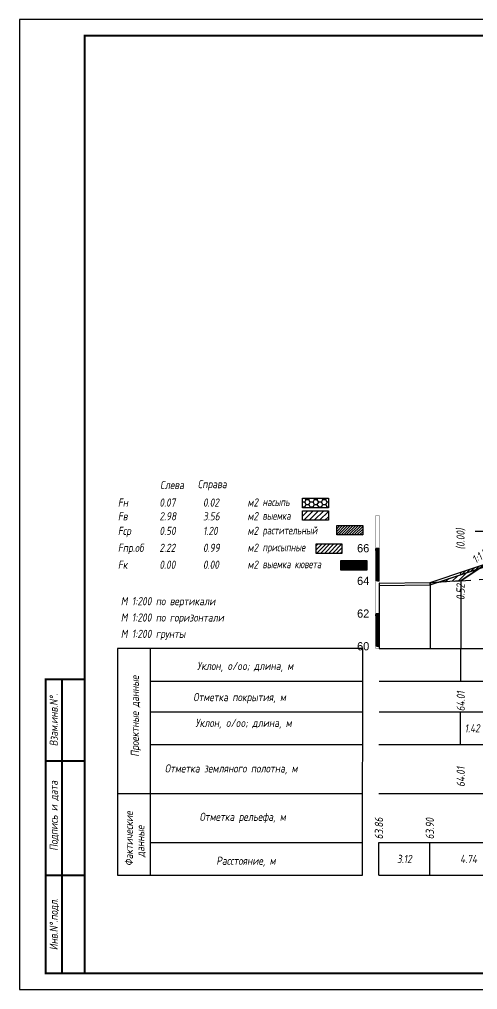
# Model space of a CAD drawing. Extents: x -717 to 1451, y -133302 to 233.
# Drawn here: x -30.1 to 110.1, y -125013.4 to -124716.4 of the extents above; entities that cross this region are included whole.
import ezdxf
from ezdxf.enums import TextEntityAlignment as Align

# ---------------------------------------------------------------- set-up
doc = ezdxf.new("R2010")
doc.units = 0
doc.linetypes.add('штриховая', pattern=[0.75, 0.5, -0.25])
for name, color, linetype in [('Зарамочное оформление', 7, 'Continuous'), ('Интерполированный поперечник', 2, 'Continuous'), ('Код_510', 7, 'Continuous'), ('Код_514', 1, 'Continuous'), ('Код_516', 1, 'Continuous'), ('Контур_0', 7, 'Continuous'), ('Контур_508', 7, 'Continuous'), ('Контур_512', 7, 'Continuous'), ('Контур_513', 7, 'Continuous'), ('Красный поперечник', 1, 'Continuous'), ('Линейка абсолютных высот', 7, 'Continuous'), ('Объем выемки', 7, 'Continuous'), ('Объем кюветов', 7, 'Continuous'), ('Объем насыпи', 7, 'Continuous'), ('Объем присыпных обочин', 7, 'Continuous'), ('Объем срезки растительного слоя', 7, 'Continuous'), ('Объём_2650', 7, 'Continuous'), ('Объём_2661', 7, 'Continuous'), ('Объём_2666', 7, 'Continuous'), ('Объём_2667', 7, 'Continuous'), ('Объём_2668', 7, 'Continuous'), ('Объём_2669', 7, 'Continuous'), ('Объём_2675', 7, 'Continuous'), ('Откосы', 7, 'Continuous'), ('Отметки покрытия', 7, 'Continuous'), ('Рабочие отметки', 7, 'Continuous'), ('Рабочие отметки доп.', 7, 'Continuous'), ('Таблица', 7, 'Continuous'), ('Уклоны проезжей части', 7, 'Continuous'), ('Черный поперечник', 3, 'Continuous')]:
    doc.layers.add(name, color=color, linetype=linetype)
for name, color, linetype, true_color in [('Контур_2570', 7, 'Continuous', 0x80ff00), ('Контур_2736', 4, 'Continuous', 0x00ffff), ('Контур_2737', 4, 'Continuous', 0x00ffff), ('Контур_2738', 4, 'Continuous', 0x00ffff), ('Контур_2739', 4, 'Continuous', 0x00ffff), ('Контур_2741', 4, 'Continuous', 0x00ffff), ('Контур_2742', 4, 'Continuous', 0x00ffff), ('Контур_2743', 4, 'Continuous', 0x00ffff), ('Контур_2744', 7, 'Continuous', 0xa4ffff), ('Контур_2745', 7, 'Continuous', 0xa4ffff), ('Контур_2747', 4, 'Continuous', 0x00ffff), ('Контур_2748', 4, 'Continuous', 0x00ffff), ('Контур_2749', 4, 'Continuous', 0x00ffff), ('Контур_2750', 4, 'Continuous', 0x00ffff), ('Контур_2751', 4, 'Continuous', 0x00ffff), ('Контур_2752', 4, 'Continuous', 0x00ffff), ('Контур_703', 4, 'Continuous', 0x00ffff), ('Контур_705', 4, 'Continuous', 0x00ffff), ('Контур_707', 4, 'Continuous', 0x00ffff), ('Контур_720', 131, 'Continuous', 0xaaffff), ('Объём_2563', 7, 'Continuous', 0xff8000), ('Объём_2570', 7, 'Continuous', 0x80ff00), ('Объём_2600', 7, 'Continuous', 0x808000), ('Объём_2620', 2, 'Continuous', 0xffff00)]:
    doc.layers.add(name, color=color, linetype=linetype, true_color=true_color)
doc.styles.get("Standard").update_dxf_attribs({"font": 'txt', "height": 2.5})
doc.styles.add('М', font='romand.shx', dxfattribs={"width": 0.8, "oblique": 10, "height": 2.5})
pattern_1 = [(45.000001252, (0, 0), (-0.026516505928, 0.026516504769), []), (135.00000034, (0, 0), (-0.02651650519, -0.026516505506), [])]

# ---------------------------------------------------------------- blocks, each defined once
blk = doc.blocks.new('условные обозначения')
at = {"layer": 'Объём_2563'}
h = blk.add_hatch(dxfattribs=at)
h.set_pattern_fill('ANSI31', color=256, scale=0.3)
h.set_pattern_definition([(45, (-34.5, -100.5), (-0.673519, 0.673519), [])])
h.paths.add_polyline_path([(18.26, 7.53), (27.08, 7.53), (27.08, 4.62), (18.26, 4.62)])
at = {"layer": 'Объём_2570'}
h = blk.add_hatch(dxfattribs=at)
h.set_pattern_fill('ANSI31', color=3, scale=0.2)
h.set_pattern_definition([(45, (-32.9034, -100.5), (-0.4490128, 0.4490128), [])])
h.paths.add_polyline_path([(25.29, 13.16), (34.12, 13.16), (34.12, 10.25), (25.29, 10.25)])
at = {"layer": 'Объём_2600'}
h = blk.add_hatch(dxfattribs=at)
h.set_pattern_fill('ANSI31', color=6, scale=0.4)
h.set_pattern_definition([(45, (-34.5, -100.5), (-0.898026, 0.898026), [])])
h.paths.add_polyline_path([(13.63, 17.67), (22.46, 17.67), (22.46, 14.76), (13.63, 14.76)])
at = {"layer": 'Объём_2620'}
h = blk.add_hatch(dxfattribs=at)
h.set_pattern_fill('ANSI31', color=2, scale=0.1)
h.set_pattern_definition([(45, (-33.755, -100.5), (-0.2245064, 0.2245064), [])])
h.paths.add_polyline_path([(26.75, 2.41), (35.57, 2.41), (35.57, -0.5), (26.75, -0.5)])
at = {"layer": 'Объём_2650'}
h = blk.add_hatch(dxfattribs=at)
h.set_pattern_fill('HONEY', color=5, scale=0.3)
h.set_pattern_definition([(0, (-34.5, -100.5), (1.42875, 0.824889), [0.9525, -1.905]), (120, (-34.5, -100.5), (-1.42875, 0.824889), [0.9525, -1.905]), (60, (-34.5, -100.5), (3e-09, 1.6497784), [-1.905, 0.9525])])
h.paths.add_polyline_path([(13.63, 21.49), (22.46, 21.49), (22.46, 18.58), (13.63, 18.58)])
at = {"layer": 'Объём_2563'}
blk.add_lwpolyline([(18.26, 7.53), (27.08, 7.53), (27.08, 4.62), (18.26, 4.62)], close=True, dxfattribs=at)
at = {"layer": 'Объём_2620', "color": 2}
blk.add_lwpolyline([(26.75, 2.41), (35.57, 2.41), (35.57, -0.5), (26.75, -0.5)], close=True, dxfattribs=at)
at = {"layer": 'Объём_2650', "color": 5}
blk.add_lwpolyline([(13.63, 21.49), (22.46, 21.49), (22.46, 18.58), (13.63, 18.58)], close=True, dxfattribs=at)
at = {"layer": 'Объём_2650', "color": 6}
blk.add_lwpolyline([(13.63, 17.67), (22.46, 17.67), (22.46, 14.76), (13.63, 14.76)], close=True, dxfattribs=at)
at = {"layer": 'Объём_2650', "color": 3}
blk.add_lwpolyline([(25.29, 13.16), (34.12, 13.16), (34.12, 10.25), (25.29, 10.25)], close=True, dxfattribs=at)
at = {"layer": 'Объем насыпи', "color": 1, "style": 'М', "oblique": 10, "width": 0.8}
for s, p in [('насыпь', (0.09, 19.09)), ('выемка', (0.09, 14.89)), ('растительный', (0.09, 10.42)), ('присыпные', (0.09, 5.24)), ('выемка кювета', (0.09, 0.06))]:
    blk.add_text(s, height=2.5, dxfattribs=at).set_placement(p)

msp = doc.modelspace()

# ---------------------------------------------------------------- hatches: boundary and pattern name
at = {"layer": 'Линейка абсолютных высот'}
h = msp.add_hatch(dxfattribs=at)
h.set_pattern_fill('ANSI37', scale=0.3, style=0)
h.set_pattern_definition(pattern_1)
h.paths.add_polyline_path([(80, -124888.307), (80, -124878.307), (79, -124878.307), (79, -124888.307)])
h = msp.add_hatch(dxfattribs=at)
h.set_pattern_fill('ANSI37', scale=0.3, style=0)
h.set_pattern_definition(pattern_1)
h.paths.add_polyline_path([(80, -124908.307), (80, -124898.307), (79, -124898.307), (79, -124908.307)])
at = {"layer": 'Объём_2570'}
h = msp.add_hatch(dxfattribs=at)
h.set_pattern_fill('ANSI31', color=256, scale=0.2)
h.paths.add_polyline_path([(120.651, -124881.12), (119.297, -124881.622), (105, -124886.409), (105, -124885.659), (119.297, -124880.872), (120.651, -124880.37)])
h.paths.add_polyline_path([(269.797, -124881.838), (259.829, -124882.249), (239.728, -124880.884), (229.718, -124878.542), (229.718, -124877.792), (239.728, -124880.134), (259.829, -124881.499), (269.797, -124881.088)])
at = {"layer": 'Объём_2600'}
h = msp.add_hatch(dxfattribs=at)
h.set_pattern_fill('ANSI31', color=6, scale=0.4)
h.paths.add_polyline_path([(110.588, -124884.538), (105, -124888.263), (98.249, -124888.669)])
h.paths.add_polyline_path([(137.849, -124882.742), (113.796, -124883.464), (119.297, -124881.622), (120.651, -124881.12), (120.651, -124880.37), (122.643, -124880.228), (134.396, -124879.097), (134.896, -124879.847), (137.849, -124879.792)])
h.paths.add_polyline_path([(267.046, -124882.922), (265.267, -124882.922), (265.267, -124883.07), (219.856, -124881.707), (219.856, -124878.342), (221.31, -124878.378), (229.718, -124877.792), (229.718, -124878.542), (239.728, -124880.884), (259.829, -124882.249), (268.598, -124881.888)])
h = msp.add_hatch(dxfattribs=at)
h.set_pattern_fill('HONEY', color=5, scale=0.3)
h.paths.add_polyline_path([(95.614, -124889.551), (95.614, -124888.828), (98.249, -124888.669)])
h.paths.add_polyline_path([(110.588, -124884.538), (112.124, -124883.514), (113.796, -124883.464)])
h.paths.add_polyline_path([(268.598, -124881.888), (269.797, -124881.088), (269.797, -124881.838)])

# ---------------------------------------------------------------- linework, layer by layer
at = {"layer": 'Интерполированный поперечник', "linetype": 'штриховая', "ltscale": 10, "flags": 128}
msp.add_lwpolyline([(95.614, -124888.828), (239.786, -124880.155)], dxfattribs=at)
at = {"layer": 'Код_510'}
for p, q in [((79.946, -124978.421), (79.946, -124968.421)), ((95.533, -124978.421), (95.533, -124968.421))]:
    msp.add_line(p, q, dxfattribs=at)
at = {"layer": 'Код_514'}
msp.add_line((105, -124919), (105, -124909), dxfattribs=at)
at = {"layer": 'Код_516'}
msp.add_line((104.946, -124938.421), (104.946, -124928.421), dxfattribs=at)
at = {"layer": 'Контур_0', "flags": 128}
for points in [[(120.121, -124878.183), (105, -124888.263), (105, -124888.263), (105, -124888.263), (105, -124888.263), (105, -124888.263), (105, -124888.263), (105, -124888.263), (105, -124888.263), (105, -124888.263), (105, -124888.263), (105, -124888.263), (105, -124888.263), (105, -124888.263), (105, -124888.263), (105, -124888.263)], [(120.121, -124878.183), (105, -124888.263), (105, -124888.263), (105, -124888.263), (105, -124888.263), (105, -124888.263), (105, -124888.263), (105, -124888.263), (105, -124888.263), (105, -124888.263), (105, -124888.263), (105, -124888.263), (105, -124888.263), (105, -124888.263), (105, -124888.263), (105, -124888.263), (105, -124888.263), (105, -124888.263), (105, -124888.263), (105, -124888.263), (105, -124888.263), (105, -124888.263), (105, -124888.263), (105, -124888.263), (105, -124888.263), (105, -124888.263), (105, -124888.263), (105, -124888.263), (105, -124888.263), (105, -124888.263)]]:
    msp.add_lwpolyline(points, dxfattribs=at)
at = {"layer": 'Контур_2570', "flags": 128}
msp.add_lwpolyline([(80, -124889.75), (95.588, -124889.56), (95.588, -124889.56), (119.297, -124881.622), (120.651, -124881.12), (120.651, -124880.37), (122.643, -124880.228), (134.396, -124879.097), (134.896, -124879.847), (140.032, -124879.751), (170.583, -124879.096), (196.099, -124878.72), (214.547, -124878.448), (219.856, -124878.342), (221.31, -124878.378), (229.718, -124877.792), (229.718, -124878.542), (238.844, -124880.681), (239.728, -124880.884), (239.728, -124880.884), (239.881, -124880.893), (259.829, -124882.249), (260.237, -124882.234), (294.797, -124880.803)], dxfattribs=at)
at = {"layer": 'Контур_2736', "flags": 128}
msp.add_lwpolyline([(120.121, -124878.183), (105, -124888.263)], dxfattribs=at)
at = {"layer": 'Контур_2737', "flags": 128}
msp.add_lwpolyline([(105, -124888.263), (105, -124888.263)], dxfattribs=at)
at = {"layer": 'Контур_2738', "flags": 128}
msp.add_lwpolyline([(105, -124888.263), (105, -124888.263)], dxfattribs=at)
at = {"layer": 'Контур_2739', "flags": 128}
msp.add_lwpolyline([(105, -124888.263), (105, -124888.263)], dxfattribs=at)
at = {"layer": 'Контур_2741', "flags": 128}
msp.add_lwpolyline([(105, -124888.263), (105, -124888.263)], dxfattribs=at)
at = {"layer": 'Контур_2742', "flags": 128}
msp.add_lwpolyline([(105, -124888.263), (105, -124888.263)], dxfattribs=at)
at = {"layer": 'Контур_2743', "flags": 128}
msp.add_lwpolyline([(105, -124888.263), (105, -124888.263)], dxfattribs=at)
at = {"layer": 'Контур_2744', "flags": 128}
msp.add_lwpolyline([(105, -124888.263), (105, -124888.263)], dxfattribs=at)
msp.add_lwpolyline([(105, -124888.263), (105, -124888.263)], dxfattribs=at)
msp.add_lwpolyline([(105, -124888.263), (105, -124888.263)], dxfattribs=at)
msp.add_lwpolyline([(105, -124888.263), (105, -124888.263)], dxfattribs=at)
msp.add_lwpolyline([(105, -124888.263), (105, -124888.263)], dxfattribs=at)
msp.add_lwpolyline([(105, -124888.263), (105, -124888.263)], dxfattribs=at)
at = {"layer": 'Контур_2745', "flags": 128}
msp.add_lwpolyline([(105, -124888.263), (105, -124888.263)], dxfattribs=at)
msp.add_lwpolyline([(105, -124888.263), (105, -124888.263)], dxfattribs=at)
msp.add_lwpolyline([(105, -124888.263), (105, -124888.263)], dxfattribs=at)
msp.add_lwpolyline([(105, -124888.263), (105, -124888.263)], dxfattribs=at)
msp.add_lwpolyline([(105, -124888.263), (105, -124888.263)], dxfattribs=at)
msp.add_lwpolyline([(105, -124888.263), (105, -124888.263)], dxfattribs=at)
at = {"layer": 'Контур_2747', "flags": 128}
msp.add_lwpolyline([(105, -124888.263), (105, -124888.263)], dxfattribs=at)
at = {"layer": 'Контур_2748', "flags": 128}
msp.add_lwpolyline([(105, -124888.263), (105, -124888.263)], dxfattribs=at)
at = {"layer": 'Контур_2749', "flags": 128}
msp.add_lwpolyline([(105, -124888.263), (105, -124888.263)], dxfattribs=at)
at = {"layer": 'Контур_2750', "flags": 128}
msp.add_lwpolyline([(105, -124888.263), (105, -124888.263)], dxfattribs=at)
at = {"layer": 'Контур_2751', "flags": 128}
msp.add_lwpolyline([(105, -124888.263), (105, -124888.263)], dxfattribs=at)
at = {"layer": 'Контур_2752', "flags": 128}
msp.add_lwpolyline([(105, -124888.263), (105, -124888.263)], dxfattribs=at)
at = {"layer": 'Контур_508', "flags": 128}
msp.add_lwpolyline([(105, -124888.263), (112.124, -124883.514), (137.849, -124882.742), (137.849, -124880.373), (175.349, -124879.539), (196.099, -124879.095), (216.849, -124879.27), (219.856, -124879.297), (219.856, -124881.707), (265.267, -124883.07), (265.267, -124882.922), (267.046, -124882.922), (269.797, -124881.088)], dxfattribs=at)
at = {"layer": 'Контур_512', "flags": 128}
msp.add_lwpolyline([(105, -124888.263), (112.124, -124883.514), (137.849, -124882.742)], dxfattribs=at)
at = {"layer": 'Контур_513', "flags": 128}
msp.add_lwpolyline([(105, -124888.263), (112.124, -124883.514), (137.849, -124882.742), (137.849, -124880.373), (175.349, -124879.539), (196.099, -124879.095), (216.849, -124879.27), (219.856, -124879.297), (219.856, -124881.707), (265.267, -124883.07), (265.267, -124882.922), (267.046, -124882.922), (269.797, -124881.088)], dxfattribs=at)
at = {"layer": 'Контур_703', "flags": 128}
for points in [[(120.121, -124878.183), (105, -124888.263)], [(105, -124888.263), (105, -124888.263)]]:
    msp.add_lwpolyline(points, dxfattribs=at)
at = {"layer": 'Контур_705', "flags": 128}
msp.add_lwpolyline([(105, -124888.263), (105, -124888.263)], dxfattribs=at)
at = {"layer": 'Контур_707', "flags": 128}
msp.add_lwpolyline([(105, -124888.263), (105, -124888.263)], dxfattribs=at)
at = {"layer": 'Контур_720', "flags": 128}
msp.add_lwpolyline([(105, -124888.263), (105, -124888.263)], dxfattribs=at)
at = {"layer": 'Красный поперечник'}
for q in [(120.121, -124878.183), (105, -124909)]:
    msp.add_line((105, -124888.263), q, dxfattribs=at)
at = {"layer": 'Линейка абсолютных высот', "color": 7, "const_width": 0.1, "flags": 128}
for points in [[(80, -124878.307), (80, -124868.307), (79, -124868.307), (79, -124878.307), (80, -124878.307)], [(80, -124888.307), (80, -124878.307), (79, -124878.307), (79, -124888.307), (80, -124888.307)], [(80, -124898.307), (80, -124888.307), (79, -124888.307), (79, -124898.307), (80, -124898.307)], [(80, -124908.307), (80, -124898.307), (79, -124898.307), (79, -124908.307), (80, -124908.307)], [(80, -124909), (80, -124908.307), (79, -124908.307), (79, -124909), (80, -124909)]]:
    msp.add_lwpolyline(points, dxfattribs=at)
at = {"layer": 'Объём_2570', "flags": 128}
for points in [[(80, -124889), (95.588, -124888.81), (119.297, -124880.872), (120.651, -124880.37), (122.643, -124880.228), (134.396, -124879.097), (134.896, -124879.847), (140.032, -124879.751), (170.583, -124879.096), (196.099, -124878.72), (214.547, -124878.448), (219.856, -124878.342), (221.31, -124878.378), (229.718, -124877.792), (238.844, -124879.931), (239.728, -124880.134), (239.881, -124880.143), (259.829, -124881.499), (260.237, -124881.484), (294.797, -124880.053)], [(120.651, -124881.12), (119.297, -124881.622), (105, -124886.409), (105, -124885.659), (119.297, -124880.872), (120.651, -124880.37), (120.651, -124881.12), (120.651, -124881.12)], [(120.651, -124881.12), (119.297, -124881.622), (105, -124886.409), (105, -124885.659), (119.297, -124880.872), (120.651, -124880.37), (120.651, -124881.12), (120.651, -124881.12)]]:
    msp.add_lwpolyline(points, dxfattribs=at)
at = {"layer": 'Объём_2600', "flags": 128}
msp.add_lwpolyline([(95.614, -124889.551), (95.614, -124888.828), (98.249, -124888.669), (95.614, -124889.551), (95.614, -124889.551)], dxfattribs=at)
at = {"layer": 'Объём_2600', "color": 5, "flags": 128}
msp.add_lwpolyline([(95.614, -124889.551), (95.614, -124888.828), (98.249, -124888.669), (95.614, -124889.551), (95.614, -124889.551)], dxfattribs=at)
at = {"layer": 'Объём_2650', "flags": 128}
msp.add_lwpolyline([(110.588, -124884.538), (105, -124888.263), (98.249, -124888.669), (110.588, -124884.538), (110.588, -124884.538)], dxfattribs=at)
at = {"layer": 'Объём_2650', "color": 6, "flags": 128}
msp.add_lwpolyline([(110.588, -124884.538), (105, -124888.263), (98.249, -124888.669), (110.588, -124884.538), (110.588, -124884.538)], dxfattribs=at)
at = {"layer": 'Объём_2661', "flags": 128}
msp.add_lwpolyline([(120.121, -124878.183), (105, -124888.263)], dxfattribs=at)
msp.add_lwpolyline([(120.121, -124878.183), (105, -124888.263)], dxfattribs=at)
at = {"layer": 'Объём_2666', "flags": 128}
msp.add_lwpolyline([(120.121, -124878.183), (105, -124888.263)], dxfattribs=at)
msp.add_lwpolyline([(120.121, -124878.183), (105, -124888.263)], dxfattribs=at)
at = {"layer": 'Объём_2667', "flags": 128}
msp.add_lwpolyline([(105, -124888.263), (105, -124888.263)], dxfattribs=at)
msp.add_lwpolyline([(105, -124888.263), (105, -124888.263)], dxfattribs=at)
msp.add_lwpolyline([(105, -124888.263), (105, -124888.263)], dxfattribs=at)
msp.add_lwpolyline([(105, -124888.263), (105, -124888.263)], dxfattribs=at)
at = {"layer": 'Объём_2668', "flags": 128}
msp.add_lwpolyline([(105, -124888.263), (105, -124888.263)], dxfattribs=at)
msp.add_lwpolyline([(105, -124888.263), (105, -124888.263)], dxfattribs=at)
msp.add_lwpolyline([(105, -124888.263), (105, -124888.263)], dxfattribs=at)
msp.add_lwpolyline([(105, -124888.263), (105, -124888.263)], dxfattribs=at)
at = {"layer": 'Объём_2669', "flags": 128}
msp.add_lwpolyline([(105, -124888.263), (105, -124888.263)], dxfattribs=at)
msp.add_lwpolyline([(105, -124888.263), (105, -124888.263)], dxfattribs=at)
msp.add_lwpolyline([(105, -124888.263), (105, -124888.263)], dxfattribs=at)
msp.add_lwpolyline([(105, -124888.263), (105, -124888.263)], dxfattribs=at)
at = {"layer": 'Объём_2675', "flags": 128}
msp.add_lwpolyline([(105, -124888.263), (105, -124888.263)], dxfattribs=at)
msp.add_lwpolyline([(105, -124888.263), (105, -124888.263)], dxfattribs=at)
msp.add_lwpolyline([(105, -124888.263), (105, -124888.263)], dxfattribs=at)
msp.add_lwpolyline([(105, -124888.263), (105, -124888.263)], dxfattribs=at)
msp.add_lwpolyline([(105, -124888.263), (105, -124888.263)], dxfattribs=at)
msp.add_lwpolyline([(105, -124888.263), (105, -124888.263)], dxfattribs=at)
msp.add_lwpolyline([(105, -124888.263), (105, -124888.263)], dxfattribs=at)
msp.add_lwpolyline([(105, -124888.263), (105, -124888.263)], dxfattribs=at)
msp.add_lwpolyline([(105, -124888.263), (105, -124888.263)], dxfattribs=at)
msp.add_lwpolyline([(105, -124888.263), (105, -124888.263)], dxfattribs=at)
msp.add_lwpolyline([(105, -124888.263), (105, -124888.263)], dxfattribs=at)
msp.add_lwpolyline([(105, -124888.263), (105, -124888.263)], dxfattribs=at)
msp.add_lwpolyline([(105, -124888.263), (105, -124888.263)], dxfattribs=at)
msp.add_lwpolyline([(105, -124888.263), (105, -124888.263)], dxfattribs=at)
msp.add_lwpolyline([(105, -124888.263), (105, -124888.263)], dxfattribs=at)
msp.add_lwpolyline([(105, -124888.263), (105, -124888.263)], dxfattribs=at)
msp.add_lwpolyline([(105, -124888.263), (105, -124888.263)], dxfattribs=at)
msp.add_lwpolyline([(105, -124888.263), (105, -124888.263)], dxfattribs=at)
msp.add_lwpolyline([(105, -124888.263), (105, -124888.263)], dxfattribs=at)
msp.add_lwpolyline([(105, -124888.263), (105, -124888.263)], dxfattribs=at)
msp.add_lwpolyline([(105, -124888.263), (105, -124888.263)], dxfattribs=at)
msp.add_lwpolyline([(105, -124888.263), (105, -124888.263)], dxfattribs=at)
msp.add_lwpolyline([(105, -124888.263), (105, -124888.263)], dxfattribs=at)
msp.add_lwpolyline([(105, -124888.263), (105, -124888.263)], dxfattribs=at)
at = {"layer": 'Отметки покрытия', "color": 1}
msp.add_line((120.121, -124873.183), (109.391, -124873.183), dxfattribs=at)
at = {"layer": 'Таблица'}
for p, q in [((80, -124909), (294.797, -124909)), ((80, -124919), (294.797, -124919)), ((80, -124928.421), (294.797, -124928.421)), ((79.946, -124938.421), (294.743, -124938.421)), ((79.946, -124953.421), (294.743, -124953.421)), ((79.946, -124968.421), (294.743, -124968.421)), ((79.946, -124978.421), (294.743, -124978.421))]:
    msp.add_line(p, q, dxfattribs=at)
at = {"layer": 'Таблица', "linetype": 'Continuous', "flags": 128}
for points in [[(0, -124909), (-0.054, -124978.421)], [(75, -124909), (0, -124909)], [(10, -124909), (10, -124978.421)], [(74.946, -124978.421), (75, -124909)], [(10, -124919), (75, -124919)], [(10, -124928.421), (75, -124928.421)], [(9.946, -124938.421), (74.946, -124938.421)], [(-0.054, -124953.421), (74.946, -124953.421)], [(9.946, -124968.421), (74.946, -124968.421)], [(-0.054, -124978.421), (74.946, -124978.421)]]:
    msp.add_lwpolyline(points, dxfattribs=at)
at = {"layer": 'Черный поперечник', "color": 7}
for p, q in [((80, -124889), (80, -124909)), ((95.588, -124888.81), (95.588, -124909))]:
    msp.add_line(p, q, dxfattribs=at)

# ---------------------------------------------------------------- block references
at = {"layer": 'Объём_2570', "xscale": 0.9}
msp.add_blockref('условные обозначения', (44.274, -124884.497), dxfattribs=at)

# ---------------------------------------------------------------- texts
at = {"style": 'М', "oblique": 10, "width": 0.8}
msp.add_text('М 1:200 грунты', height=2.5, dxfattribs=at).set_placement((0.973, -124905.769))
at = {"layer": 'Код_510', "style": 'М', "oblique": 10, "width": 0.8}
for s, p in [('63.86', (79.946, -124967.421)), ('63.90', (95.533, -124967.421))]:
    msp.add_text(s, height=2.5, rotation=90, dxfattribs=at).set_placement(p, align=Align.MIDDLE_LEFT)
for s, p in [('3.12', (87.739, -124973.421)), ('4.74', (107.388, -124973.421))]:
    msp.add_text(s, height=2.5, dxfattribs=at).set_placement(p, align=Align.MIDDLE_CENTER)
at = {"layer": 'Код_514', "style": 'М', "oblique": 10, "width": 0.8}
msp.add_text('64.01', height=2.5, rotation=90, dxfattribs=at).set_placement((105, -124928.238), align=Align.MIDDLE_LEFT)
at = {"layer": 'Код_516', "style": 'М', "oblique": 10, "width": 0.8}
msp.add_text('1.42', height=2.5, dxfattribs=at).set_placement((108.508, -124933.421), align=Align.MIDDLE_CENTER)
msp.add_text('64.01', height=2.5, rotation=90, dxfattribs=at).set_placement((105, -124951.371), align=Align.MIDDLE_LEFT)
at = {"layer": 'Линейка абсолютных высот'}
for s, p in [('66', (77, -124878.307)), ('64', (77, -124888.307)), ('62', (77, -124898.307)), ('60', (77, -124908.307))]:
    msp.add_text(s, height=2.5, dxfattribs=at).set_placement(p, align=Align.MIDDLE_RIGHT)
at = {"layer": 'Объем выемки', "style": 'М', "oblique": 10, "width": 0.8}
for s, p in [('Fв', (0.085, -124869.781)), ('2.98', (12.785, -124869.781)), ('3.56', (26.126, -124869.781)), ('м2', (39.731, -124869.747))]:
    msp.add_text(s, height=2.5, dxfattribs=at).set_placement(p)
at = {"layer": 'Объем кюветов', "style": 'М', "oblique": 10, "width": 0.8}
for s, p in [('Fк', (0.085, -124884.606)), ('0.00', (12.785, -124884.606)), ('0.00', (26.126, -124884.606)), ('м2', (39.731, -124884.572))]:
    msp.add_text(s, height=2.5, dxfattribs=at).set_placement(p)
at = {"layer": 'Объем насыпи', "style": 'М', "oblique": 10, "width": 0.8}
for s, p in [('Слева', (13.029, -124860.195)), ('Справа', (24.522, -124859.928)), ('Fн', (0.085, -124865.576)), ('0.07', (12.785, -124865.576)), ('0.02', (26.126, -124865.576)), ('м2', (39.731, -124865.542))]:
    msp.add_text(s, height=2.5, dxfattribs=at).set_placement(p)
at = {"layer": 'Объем присыпных обочин', "style": 'М', "oblique": 10, "width": 0.8}
for s, p in [('Fпр.об', (0.085, -124879.427)), ('2.22', (12.785, -124879.427)), ('0.99', (26.126, -124879.427)), ('м2', (39.731, -124879.393))]:
    msp.add_text(s, height=2.5, dxfattribs=at).set_placement(p)
at = {"layer": 'Объем срезки растительного слоя', "style": 'М', "oblique": 10, "width": 0.8}
for s, p in [('Fср', (0.085, -124874.248)), ('0.50', (12.785, -124874.248)), ('1.20', (26.126, -124874.248)), ('м2', (39.731, -124874.215))]:
    msp.add_text(s, height=2.5, dxfattribs=at).set_placement(p)
at = {"layer": 'Откосы', "color": 1, "style": 'М', "oblique": 10, "width": 0.8}
msp.add_text('1:1.5', height=2.5, rotation=33.69007, dxfattribs=at).set_placement((112.006, -124882.391), align=Align.BOTTOM_CENTER)
at = {"layer": 'Рабочие отметки', "color": 1, "style": 'М', "oblique": 10, "width": 0.8}
msp.add_text('0.52', height=2.5, rotation=90, dxfattribs=at).set_placement((104.922, -124889.194), align=Align.MIDDLE_RIGHT)
at = {"layer": 'Рабочие отметки доп.', "color": 1, "style": 'М', "oblique": 10, "width": 0.8}
msp.add_text('(0.00)', height=2.5, rotation=90, dxfattribs=at).set_placement((104.922, -124878.694), align=Align.MIDDLE_LEFT)
at = {"layer": 'Таблица', "style": 'М', "oblique": 10, "width": 0.8}
for s, p in [('М 1:200 по вертикали', (0.973, -124895.769)), ('М 1:200 по горизонтали', (0.973, -124900.769)), ('Уклон, o/oo; длина, м', (24.315, -124915.584)), ('Отметка покрытия, м', (23.148, -124925.139)), ('Уклон, o/oo; длина, м', (23.824, -124933.017)), ('Отметка земляного полотна, м', (14.462, -124946.965)), ('Отметка рельефа, м', (25.077, -124961.777)), ('Расстояние, м', (30.202, -124975.23))]:
    msp.add_text(s, height=2.5, dxfattribs=at).set_placement(p)
for s, p in [('Проектные данные ', (6.519, -124942.14)), ('Фактические ', (4.698, -124975.594)), ('данные', (8.204, -124972.889))]:
    msp.add_text(s, height=2.5, rotation=90, dxfattribs=at).set_placement(p)
at = {"layer": 'Уклоны проезжей части', "color": 1, "style": 'М', "oblique": 10, "width": 0.8}
msp.add_text('1:1.5', height=2.5, rotation=33.69007, dxfattribs=at).set_placement((112.006, -124882.391), align=Align.BOTTOM_CENTER)

# ---------------------------------------------------------------- wipeouts: each hides what was drawn before it
msp.add_wipeout([(-10.054, -124918.421), (-22.054, -124918.421), (-22.054, -125008.421), (-10.054, -125008.421)]).dxf.layer = 'Зарамочное оформление'

# ---------------------------------------------------------------- next in the draw order: linework, layer by layer
at = {"flags": 128}
msp.add_lwpolyline([(-30.054, -125013.421), (389.946, -125013.421), (389.946, -124716.421), (-30.054, -124716.421)], close=True, dxfattribs=at)
at = {"const_width": 0.6, "flags": 128}
msp.add_lwpolyline([(-10.054, -125008.421), (384.946, -125008.421), (384.946, -124721.421), (-10.054, -124721.421)], close=True, dxfattribs=at)
at = {"layer": 'Зарамочное оформление', "linetype": 'Continuous', "lineweight": -3, "const_width": 0.6, "flags": 128}
for points in [[(-10.054, -125008.421), (-22.054, -125008.421), (-22.054, -124918.421), (-10.054, -124918.421)], [(-17.054, -125008.421), (-17.054, -124918.421)], [(-22.054, -124943.421), (-10.054, -124943.421)], [(-22.054, -124978.421), (-10.054, -124978.421)]]:
    msp.add_lwpolyline(points, dxfattribs=at)

# ---------------------------------------------------------------- next in the draw order: texts
at = {"layer": 'Зарамочное оформление', "lineweight": 15, "style": 'М', "oblique": 10, "width": 0.8}
for s, p in [('Взам.инв.N%%d.', (-19.554, -124930.921)), ('Подпись и дата', (-19.572, -124960.227)), ('Инв.N%%d.подл.', (-19.554, -124993.421))]:
    msp.add_text(s, height=2.5, rotation=90, dxfattribs=at).set_placement(p, align=Align.MIDDLE_CENTER)

doc.saveas('drawing.dxf')
